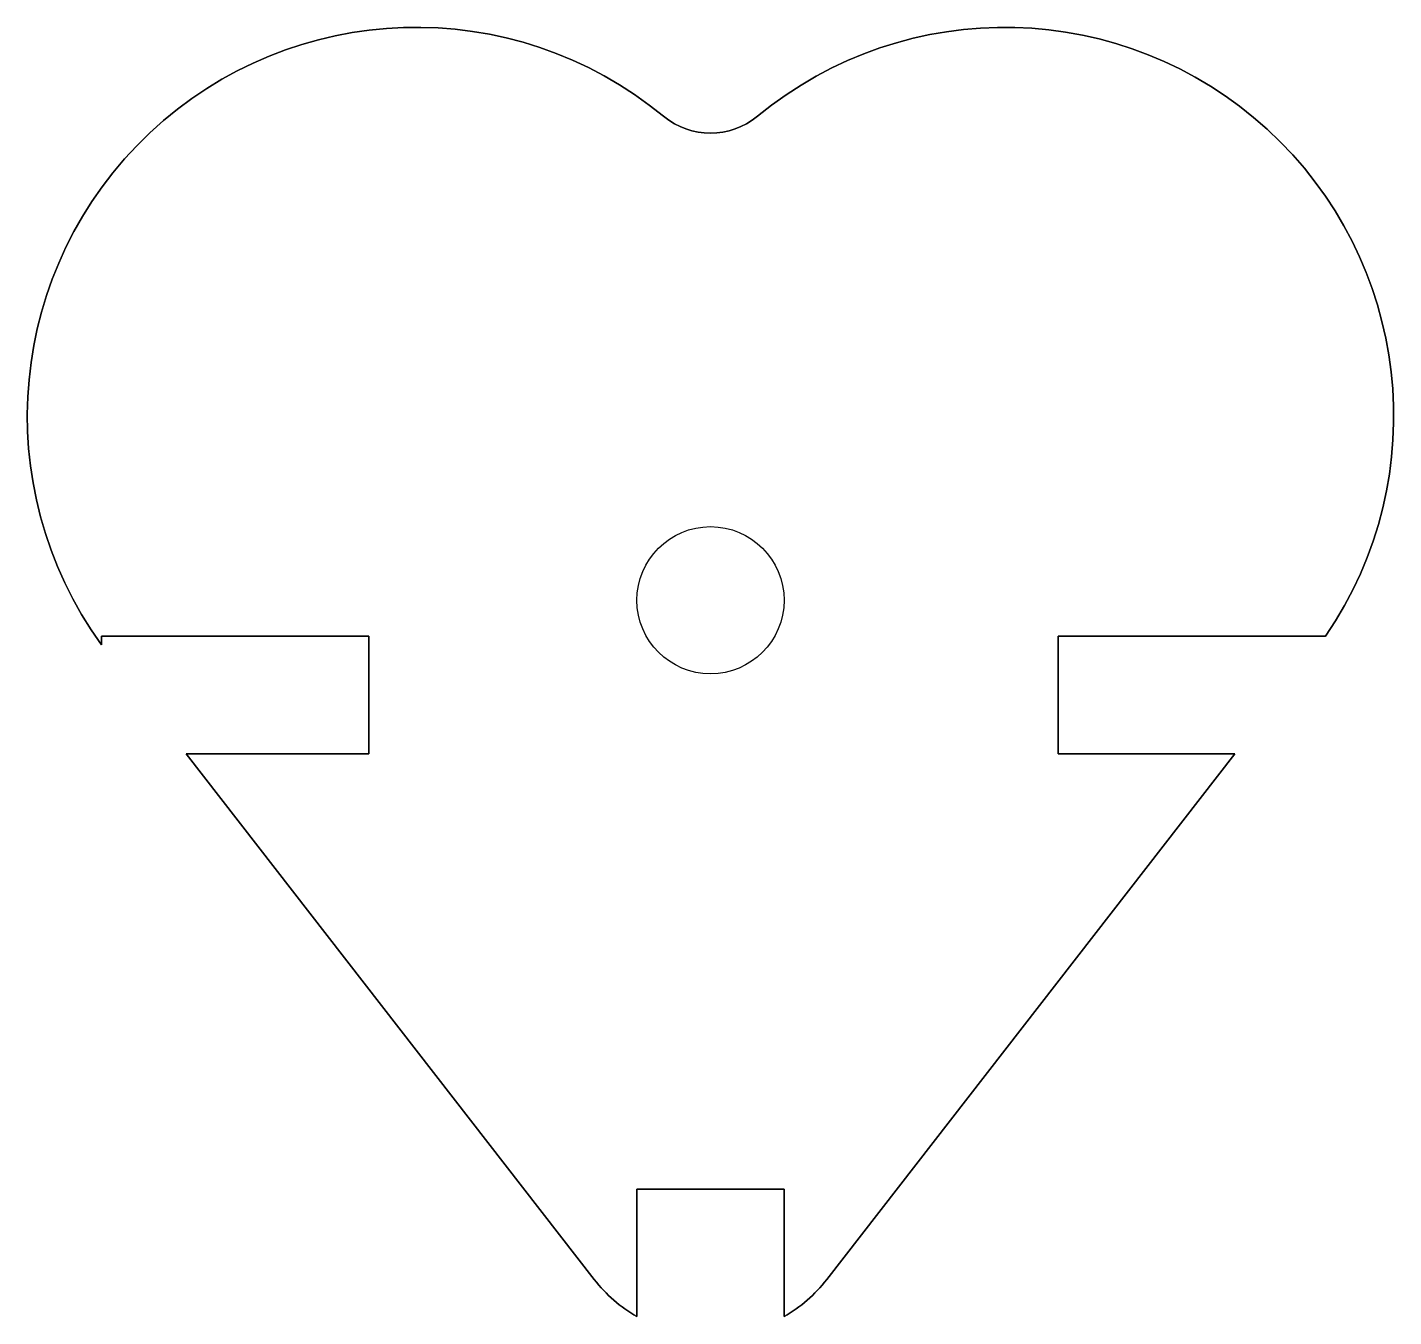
# Model space of a CAD drawing. Header units: millimetres. Extents: x -46.4 to 46.4, y -38.2 to 49.3.
import ezdxf

# ---------------------------------------------------------------- set-up
doc = ezdxf.new("R2010")
doc.units = ezdxf.units.MM
doc.layers.get('0').update_dxf_attribs({"linetype": 'CONTINUOUS'})

msp = doc.modelspace()

# ---------------------------------------------------------------- linework, layer by layer
for points in [[(5, -38.228), (5, -29.568), (-5, -29.568), (-5, -38.228, -0.09698), (-7.897, -35.703), (-35.634, 0), (-23.205, 0), (-23.205, 8), (-41.371, 8), (-41.371, 7.406, -0.881157), (-3.183, 43.302, 0.359446), (3.183, 43.302, -0.869004), (41.79, 8), (23.625, 8), (23.625, 0), (35.634, 0), (7.897, -35.703, -0.09698)], [(-5, -29.568), (5, -29.568), (5, -38.228, 0.09698), (7.897, -35.703), (35.634, 0), (23.625, 0), (23.625, 8), (41.79, 8, 0.869004), (3.183, 43.302, -0.359446), (-3.183, 43.302, 0.881157), (-41.371, 7.406), (-41.371, 8), (-23.205, 8), (-23.205, 0), (-35.634, 0), (-7.897, -35.703, 0.09698), (-5, -38.228)]]:
    msp.add_lwpolyline(points, format="xyb", close=True)
msp.add_circle((0, 10.432), 5)
msp.add_circle((0, 10.432), 5)

doc.saveas('drawing.dxf')
